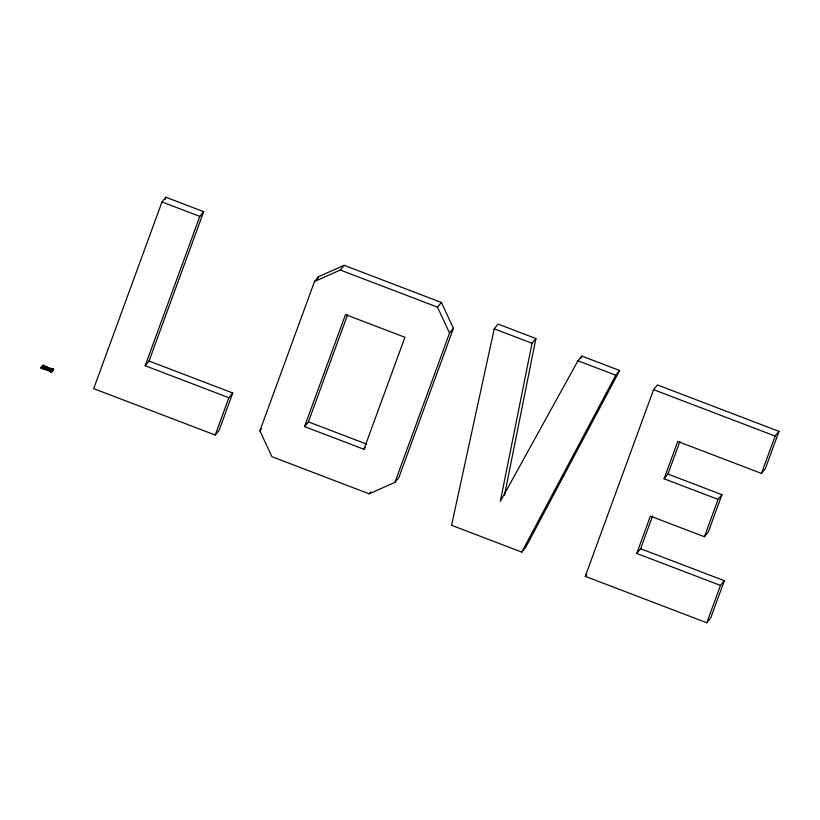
<?xml version="1.0" encoding="UTF-8"?>
<svg xmlns="http://www.w3.org/2000/svg" width="820" height="820" viewBox="0 0 820 820"><rect width="100%" height="100%" fill="white"/><g stroke="black" fill="none" stroke-linecap="round" stroke-linejoin="round"><path stroke-width="1.23" d="M535.911 338.537L532.026 343.252L500.333 501.368L577.946 360.79L581.831 356.075L619.643 370.507L525.671 547.391L521.786 552.106L451.564 525.292L494.214 328.82L498.099 324.095L535.911 338.537L504.464 495.393M50.717 370.999A5.935 1.179 20.1 0 0 51.875 371.952L50.204 371.655A5.689 1.138 20.1 0 0 42.373 368.662L41 368.006L41.523 366.776A5.965 1.189 20.1 0 0 42.701 365.351L44.362 365.648A4.848 0.963 20.1 0 0 47.96 367.534A4.848 0.963 20.1 0 0 52.203 368.631L53.577 369.297L53.054 370.527A5.935 1.179 20.1 0 0 51.26 370.343C49.456 369.236 50.174 368.959 51.629 370.753M41 368.006L41.523 366.776M41.482 368.323L41.881 367.216L42.763 367.596A5.689 1.138 20.1 0 1 50.594 370.578L52.265 370.886A5.935 1.179 20.1 0 1 53.443 369.461L53.577 369.297M43.573 367.749A5.965 1.189 20.1 0 0 42.312 366.417L42.701 365.351M42.312 366.417L42.855 365.197M43.409 367.483L42.681 367.145L41.676 368.108M43.839 367.237L45.243 367.944L42.896 366.612L43.48 365.3M42.373 368.662L42.773 367.442L43.388 367.534M43.419 366.981L43.286 365.546M43.296 367.544L42.999 368.61M43.634 368.17C43.163 366.335 46.115 366.345 44.628 368.047M43.952 367.78L44.649 366.079L43.337 365.464M48.011 370.24L45.479 369.369L45.961 368.18M46.32 368.344L46.812 367.165L49.241 368.159M47.693 370.209L48.185 369.031M49.026 368.006L48.534 369.195L45.541 368.272M50.379 371.091C47.396 370.425 49.518 371.009 50.184 368.949M50.86 369.205L49.999 371.316L51.24 371.819L50.01 371.214M50.204 371.655L50.594 370.578M50.42 371.583L50.809 370.517M51.147 369.769L51.537 368.703L52.972 369.143M50.819 371.46L51.209 370.394L51.158 371.972M51.814 369.871L52.203 368.631M51.752 372.106L52.265 370.886M52.706 370.045L53.095 369.01M149.035 361.026L203.688 211.683L165.876 197.241L161.991 201.966L93.675 388.639L215.229 435.051L219.104 430.336L232.767 392.995L149.035 361.026L145.16 365.74L228.882 397.72L232.767 392.995M164.994 199.639L165.876 197.241M145.16 365.74L199.813 216.398L203.688 211.683M215.229 435.051L228.882 397.72M259.878 430.807L314.521 281.496L318.396 276.77L344.144 265.311L441.375 302.436L453.45 328.338L398.807 477.66L394.922 482.375L369.184 493.835L271.943 456.709L259.878 430.807L261.426 428.921M317.524 279.159L318.396 276.77M304.517 426.595L345.507 314.583L404.926 337.276L363.936 449.278L304.517 426.595L308.392 421.88L347.639 314.634M394.922 482.375L449.565 333.063L453.45 328.338M724.347 580.703L720.472 585.418L636.74 553.449L640.615 548.734L724.347 580.703L710.684 618.034L706.809 622.759L585.265 576.347L653.581 389.664L657.455 384.949L779 431.361L765.337 468.691L761.462 473.417L677.73 441.437L664.067 478.777L718.084 499.4L721.959 494.685L667.941 474.062L664.067 478.777M636.74 553.449L650.403 516.108L704.421 536.741L708.295 532.026L721.959 494.685M640.615 548.734L652.576 516.057M667.941 474.062L679.903 441.385M704.421 536.741L718.084 499.4M706.809 622.759L720.472 585.418M761.462 473.417L775.125 436.076L779 431.361M521.786 552.106L615.758 375.232L619.643 370.507M580.591 358.299L581.831 356.075M45.018 366.97L44.044 367.124M314.521 281.496L340.259 270.026L344.144 265.311M449.565 333.063L437.501 307.162L441.375 302.436M363.936 449.278L365.484 447.392M369.184 493.835L370.732 491.949M585.265 576.347L586.812 574.461M48.933 369.195C50.286 370.548 51.363 370.158 49.436 369.123C47.027 365.822 42.271 367.401 49.128 369.256M49.221 368.18L46.812 367.165M42.896 366.612L43.757 366.796M52.921 369.215L51.537 368.703M52.531 370.281L51.834 370.179M50.512 369.594L49.887 369.359M45.869 367.093L44.208 366.273L46.043 367.175M42.681 367.145L42.045 367.124L42.773 367.442M45.92 368.375L46.781 368.61M45.295 367.719L44.772 367.493M42.384 368.518L41.676 368.211M47.919 370.005L46.145 369.379M43.316 368.61L45.623 369.133M42.466 366.263L43.972 366.714M47.078 368.713L48.718 369.441M49.538 368.498L51.506 369.041L49.507 368.569M43.931 368.446L44.782 368.795M161.991 201.966L199.813 216.398M340.259 270.026L437.501 307.162M494.214 328.82L532.026 343.252M577.946 360.79L615.758 375.232M653.581 389.664L775.125 436.076M308.392 421.88L366.632 444.112M45.572 369.246L47.97 370.189M43.849 365.935L44.649 366.079M49.917 369.389L49.959 369.42A4.848 0.963 20.1 0 1 49.538 369.256M42.281 368.016A5.965 1.189 20.1 0 1 41.133 367.852"/></g></svg>
